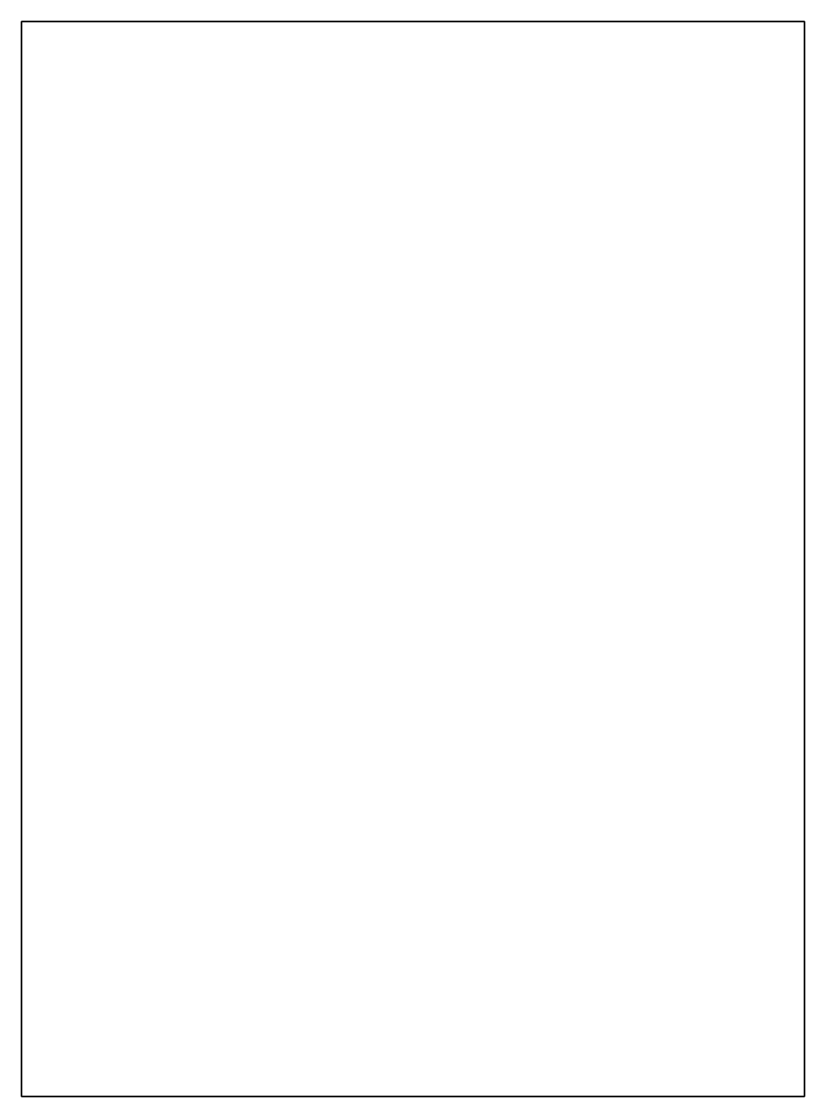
# Model space of a CAD drawing. Header units: metres. Extents: x -0.196 to 0.209, y -0.556 to 0.
import ezdxf

# ---------------------------------------------------------------- set-up
doc = ezdxf.new("R2010")
doc.units = ezdxf.units.M

msp = doc.modelspace()

# ---------------------------------------------------------------- linework, layer by layer
at = {"layer": 'layer1', "color": 1}
for points in [[(0.20858, 0, 0.18762), (-0.19642, 0, 0.18762), (-0.19642, -0.55606, 0.18762), (0.20858, -0.55606, 0.18762)], [(-0.19642, 0, 0.18762), (-0.19642, 0, -0.20238), (-0.19642, -0.55606, -0.20238), (-0.19642, -0.55606, 0.18762)], [(-0.19642, 0, -0.20238), (0.20858, 0, -0.20238), (0.20858, -0.55606, -0.20238), (-0.19642, -0.55606, -0.20238)], [(0.20858, 0, -0.20238), (-0.19642, 0, -0.20238), (-0.19642, 0, 0.18762), (0.20858, 0, 0.18762)], [(0.20858, 0, -0.20238), (0.20858, 0, 0.18762), (0.20858, -0.55606, 0.18762), (0.20858, -0.55606, -0.20238)], [(0.20858, -0.55606, 0.18762), (-0.19642, -0.55606, 0.18762), (-0.19642, -0.55606, -0.20238), (0.20858, -0.55606, -0.20238)]]:
    msp.add_3dface(points, dxfattribs=at)

doc.saveas('drawing.dxf')
